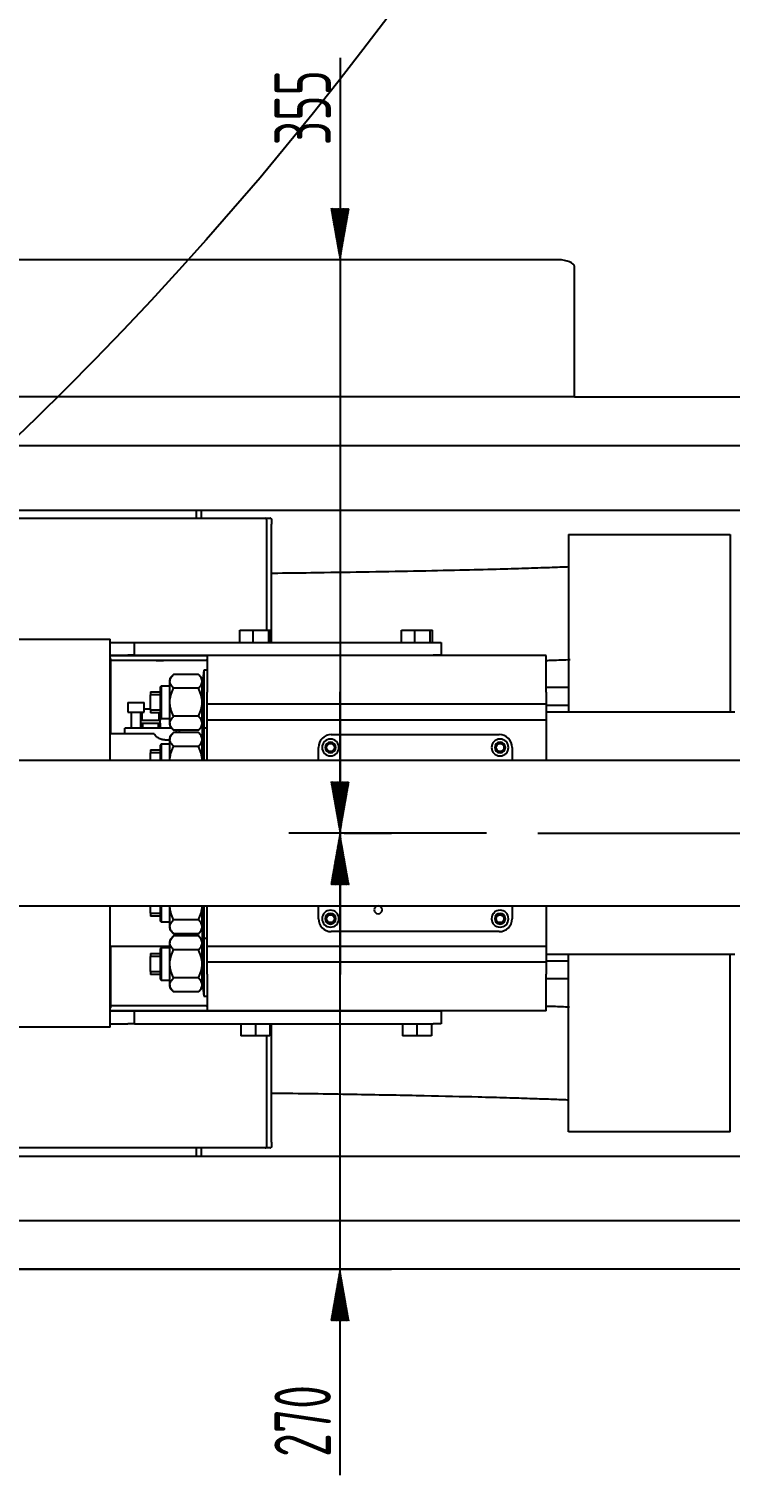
# Model space of a CAD drawing. Header units: millimetres. Extents: x 10462777 to 22643323, y 453826 to 1389191.
# Drawn here: x 11270614 to 11271034, y 577630 to 578497 of the extents above; entities that cross this region are included whole.
import ezdxf

# ---------------------------------------------------------------- set-up
doc = ezdxf.new("R2010")
doc.units = ezdxf.units.MM
doc.header["$LTSCALE"] = 200
doc.header["$MEASUREMENT"] = 0
doc.linetypes.add('CENTER', pattern=[2, 1.25, -0.25, 0.25, -0.25])
doc.linetypes.add('PHANTOM', pattern=[2.5, 1.25, -0.25, 0.25, -0.25, 0.25, -0.25])
doc.layers.add('1', color=1, linetype='CENTER')
doc.layers.add('11', color=6, linetype='PHANTOM')
doc.layers.add('LAYOUT', color=8, linetype='CONTINUOUS', lineweight=25)
doc.styles.add('iso-1', font='isocp.shx')
pattern_1 = [(45, (11264598.07192, 575850.65161), (-0.1369525464, 0.1369525464), [])]
pattern_2 = [(45, (11264598.07192, 575850.65161), (-0.1369525464, 0.1369525464), [])]

# ---------------------------------------------------------------- blocks, each defined once
blk = doc.blocks.new('r710ic')
at = {"layer": 'LAYOUT', "color": 3}
blk.add_circle((272041.37, 104232.63), 2050.12, dxfattribs=at)

msp = doc.modelspace()

# ---------------------------------------------------------------- hatches: boundary and pattern name
at = {"layer": '1', "linetype": 'Continuous'}
h = msp.add_hatch(dxfattribs=at)
h.set_pattern_fill('ANSI31', color=27, scale=0.19368, angle=45, style=0, pattern_type=0)
h.set_pattern_definition(pattern_1)
h.paths.add_polyline_path([(11270800.25439, 578358.83066), (11270794.83291, 578389.57736), (11270805.67587, 578389.5774)], flags=0)
h = msp.add_hatch(dxfattribs=at)
h.set_pattern_fill('ANSI31', color=27, scale=0.19368, angle=45, style=0, pattern_type=0)
h.set_pattern_definition(pattern_2)
h.paths.add_polyline_path([(11270800.25439, 578015.04485), (11270794.83291, 578045.79156), (11270805.67587, 578045.7916)], flags=0)
h = msp.add_hatch(dxfattribs=at)
h.set_pattern_fill('ANSI31', color=27, scale=0.19368, angle=45, style=0, pattern_type=0)
h.set_pattern_definition(pattern_2)
h.paths.add_polyline_path([(11270800.25439, 578015.04485), (11270805.67587, 577984.29815), (11270794.83291, 577984.29811)], flags=0)
h = msp.add_hatch(dxfattribs=at)
h.set_pattern_fill('ANSI31', color=27, scale=0.19368, angle=45, style=0, pattern_type=0)
h.set_pattern_definition(pattern_1)
h.paths.add_polyline_path([(11270800.25439, 577753.50352), (11270805.67587, 577722.75682), (11270794.83291, 577722.75678)], flags=0)

# ---------------------------------------------------------------- linework, layer by layer
at = {"layer": '1', "color": 27, "linetype": 'Continuous'}
for p, q in [((11270800.25439, 578479.91945), (11270800.25439, 577930.30979)), ((11270800.25439, 577630.05901), (11270800.25439, 578099.77992))]:
    msp.add_line(p, q, dxfattribs=at)
at = {"layer": '1', "color": 163, "linetype": 'Continuous'}
for p, q in [((11270931.098, 578358.83066), (11270342.31259, 578358.83066)), ((11270940.782, 578353.51023), (11270940.782, 578354.73802)), ((11270940.782, 578348.75062), (11270940.782, 578353.51023)), ((11270940.782, 578282.90299), (11270940.782, 578348.75062)), ((11270940.782, 578276.58618), (11270940.782, 578282.90299)), ((11270940.782, 578276.58618), (11270388.01499, 578276.58618)), ((11270564.07412, 578247.46103), (11271131.55695, 578247.46103)), ((11270564.07412, 578208.725), (11271131.55695, 578208.725)), ((11270937.33111, 578194.19899), (11271034.17118, 578194.19899)), ((11270937.33111, 578194.19899), (11270937.33111, 578087.67491)), ((11271034.17118, 578194.19899), (11271034.17118, 578087.67491)), ((11270662.7895, 578119.75318), (11270662.30527, 578120.23741)), ((11270662.7895, 578074.65989), (11270662.7895, 578119.75318)), ((11270662.7895, 577910.33652), (11270662.7895, 577947.2593)), ((11270937.33111, 577835.89071), (11270937.33111, 577942.4148)), ((11271034.17118, 577835.89071), (11271034.17118, 577942.4148)), ((11270662.30527, 577909.85229), (11270662.7895, 577910.33652)), ((11271034.17118, 577835.89071), (11270937.33111, 577835.89071)), ((11270564.07412, 577821.3647), (11271131.55695, 577821.3647)), ((11270564.07412, 577782.62867), (11271131.55695, 577782.62867))]:
    msp.add_line(p, q, dxfattribs=at)
at = {"layer": '1', "color": 252, "linetype": 'Continuous'}
for p, q in [((11270940.77411, 578276.58618), (11271081.67321, 578276.58618)), ((11270585.6657, 578203.883), (11270755.32378, 578203.883)), ((11270714.09902, 578203.87941), (11270714.09902, 578208.72383)), ((11270716.82902, 578208.72383), (11270716.82902, 578203.87941)), ((11270755.32378, 578203.883), (11270758.41543, 578203.883)), ((11270756.24017, 578200.28717), (11270756.24017, 578202.5163)), ((11270756.24017, 578136.70074), (11270756.24017, 578200.28717)), ((11270759.14537, 578202.5163), (11270759.14537, 578200.28717)), ((11270759.14537, 578129.43735), (11270759.14537, 578200.28717)), ((11270425.01383, 578131.37399), (11270662.3053, 578131.37399)), ((11270662.3053, 578126.53199), (11270662.3053, 578131.37399)), ((11270662.3053, 578058.62239), (11270662.3053, 578126.53199)), ((11270662.30578, 578121.56893), (11270719.97786, 578121.56893)), ((11270662.79053, 578118.66373), (11270719.97786, 578118.66373)), ((11270689.99766, 578121.5689), (11270689.99766, 578121.68997)), ((11270689.99766, 578118.42163), (11270689.99766, 578118.66376)), ((11270694.30342, 578118.42163), (11270689.99766, 578118.42163)), ((11270692.72765, 578121.5689), (11270692.72765, 578121.68997)), ((11270692.72765, 578118.42163), (11270692.72765, 578118.66376)), ((11270694.30342, 578121.68997), (11270694.30342, 578121.5689)), ((11270694.30342, 578118.66376), (11270694.30342, 578118.42163)), ((11270719.97786, 578121.56893), (11270720.40934, 578121.56893)), ((11270720.40934, 578118.66373), (11270719.97786, 578118.66373)), ((11270923.7735, 578121.56893), (11270720.40934, 578121.56893)), ((11270720.40934, 578121.56893), (11270720.40934, 578099.60786)), ((11270756.24017, 578121.56893), (11270756.24017, 578121.69)), ((11270759.14537, 578121.69), (11270759.14537, 578121.56893)), ((11270923.7735, 578099.60786), (11270923.7735, 578121.56893)), ((11270700.38331, 578110.2585), (11270698.13613, 578108.01132)), ((11270715.25696, 578110.2585), (11270700.38331, 578110.2585)), ((11270717.50414, 578108.01132), (11270715.25696, 578110.2585)), ((11270698.13613, 578108.01132), (11270698.13613, 578106.06521)), ((11270698.13613, 578093.48531), (11270698.13613, 578106.06521)), ((11270715.25696, 578101.87191), (11270700.38331, 578101.87191)), ((11270717.50414, 578108.01132), (11270717.50414, 578106.06521)), ((11270717.50414, 578093.48531), (11270717.50414, 578106.06521)), ((11270698.13613, 578080.90542), (11270698.13613, 578093.48531)), ((11270717.50414, 578080.90542), (11270717.50414, 578093.48531)), ((11270720.40934, 578092.51691), (11270720.40934, 578099.60786)), ((11270720.40934, 578082.8329), (11270720.40934, 578092.51691)), ((11270720.40934, 578092.51691), (11270923.7735, 578092.51691)), ((11270923.7735, 578099.60786), (11270923.7735, 578092.51691)), ((11270923.7735, 578092.51691), (11270923.7735, 578087.67491)), ((11270715.25696, 578085.09872), (11270700.38331, 578085.09872)), ((11270720.40934, 578058.62198), (11270720.40934, 578082.8329)), ((11270923.7735, 578082.8329), (11270720.40934, 578082.8329)), ((11270688.65482, 578074.66176), (11270662.3053, 578074.66176)), ((11270698.13613, 578080.90542), (11270698.13613, 578078.9593)), ((11270698.13613, 578078.9593), (11270700.38331, 578076.71212)), ((11270700.38331, 578075.39608), (11270698.13613, 578073.1489)), ((11270715.25696, 578076.71212), (11270700.38331, 578076.71212)), ((11270715.25696, 578075.39608), (11270700.38331, 578075.39608)), ((11270703.94653, 578075.58152), (11270703.94653, 578076.71226)), ((11270715.25696, 578076.71212), (11270717.50414, 578078.9593)), ((11270717.50414, 578073.1489), (11270715.25696, 578075.39608)), ((11270717.50414, 578080.90542), (11270717.50414, 578078.9593)), ((11270717.86094, 578079.9277), (11270717.50414, 578079.9277)), ((11270717.50414, 578078.95948), (11270717.50414, 578073.15093)), ((11270698.13613, 578073.1489), (11270698.13613, 578071.20278)), ((11270698.13613, 578058.62289), (11270698.13613, 578071.20278)), ((11270715.25696, 578067.00948), (11270700.38331, 578067.00948)), ((11270717.50414, 578073.1489), (11270717.50414, 578071.20278)), ((11270717.50414, 578058.62289), (11270717.50414, 578071.20278)), ((11270662.3053, 577903.55772), (11270662.3053, 577971.46732)), ((11270698.13613, 577958.88692), (11270698.13613, 577971.46682)), ((11270717.50414, 577958.88692), (11270717.50414, 577971.46682)), ((11270720.40934, 577947.2568), (11270720.40934, 577971.46773)), ((11270715.25696, 577963.08022), (11270700.38331, 577963.08022)), ((11270698.13613, 577958.88692), (11270698.13613, 577956.94081)), ((11270698.13613, 577956.94081), (11270700.38331, 577954.69363)), ((11270700.38331, 577953.37758), (11270698.13613, 577951.1304)), ((11270715.25696, 577954.69363), (11270700.38331, 577954.69363)), ((11270715.25696, 577953.37758), (11270700.38331, 577953.37758)), ((11270715.25696, 577954.69363), (11270717.50414, 577956.94081)), ((11270717.50414, 577951.1304), (11270715.25696, 577953.37758)), ((11270717.50414, 577958.88692), (11270717.50414, 577956.94081)), ((11270717.50414, 577956.93877), (11270717.50414, 577951.13022)), ((11270662.3053, 577947.2568), (11270698.13538, 577947.2568)), ((11270698.13613, 577951.1304), (11270698.13613, 577949.18429)), ((11270698.13613, 577936.60439), (11270698.13613, 577949.18429)), ((11270715.25696, 577944.99099), (11270700.38331, 577944.99099)), ((11270717.50414, 577951.1304), (11270717.50414, 577949.18429)), ((11270717.50414, 577950.162), (11270717.86094, 577950.162)), ((11270717.50414, 577936.60439), (11270717.50414, 577949.18429)), ((11270720.40934, 577937.57279), (11270720.40934, 577947.2568)), ((11270720.40934, 577947.2568), (11270923.7735, 577947.2568)), ((11270698.13613, 577924.0245), (11270698.13613, 577936.60439)), ((11270717.50414, 577924.0245), (11270717.50414, 577936.60439)), ((11270923.7735, 577937.57279), (11270720.40934, 577937.57279)), ((11270720.40934, 577930.48184), (11270720.40934, 577937.57279)), ((11270923.7735, 577942.4148), (11270923.7735, 577937.57279)), ((11270923.7735, 577937.57279), (11270923.7735, 577930.48184)), ((11270715.25696, 577928.21779), (11270700.38331, 577928.21779)), ((11270720.40934, 577930.48184), (11270720.40934, 577908.52077)), ((11270923.7735, 577908.52077), (11270923.7735, 577930.48184)), ((11270698.13613, 577924.0245), (11270698.13613, 577922.07838)), ((11270698.13613, 577922.07838), (11270700.38331, 577919.8312)), ((11270715.25696, 577919.8312), (11270700.38331, 577919.8312)), ((11270715.25696, 577919.8312), (11270717.50414, 577922.07838)), ((11270717.50414, 577924.0245), (11270717.50414, 577922.07838)), ((11270719.97786, 577911.42597), (11270662.79053, 577911.42597)), ((11270689.99766, 577911.66807), (11270694.30342, 577911.66807)), ((11270689.99766, 577911.42594), (11270689.99766, 577911.66807)), ((11270692.72765, 577911.42594), (11270692.72765, 577911.66807)), ((11270694.30342, 577911.66807), (11270694.30342, 577911.42594)), ((11270719.97786, 577911.42597), (11270720.40934, 577911.42597)), ((11270662.3053, 577898.71571), (11270662.3053, 577903.55772)), ((11270719.97786, 577908.52077), (11270662.30578, 577908.52077)), ((11270689.99766, 577908.39973), (11270689.99766, 577908.5208)), ((11270692.72765, 577908.39973), (11270692.72765, 577908.5208)), ((11270694.30342, 577908.5208), (11270694.30342, 577908.39973)), ((11270720.40934, 577908.52077), (11270719.97786, 577908.52077)), ((11270923.7735, 577908.52077), (11270720.40934, 577908.52077)), ((11270756.24017, 577908.52077), (11270756.24017, 577908.3997)), ((11270759.14537, 577908.52077), (11270759.14537, 577908.3997)), ((11270759.14537, 577829.80253), (11270759.14537, 577900.65236)), ((11270662.3053, 577898.71571), (11270425.01383, 577898.71571)), ((11270756.24017, 577829.80253), (11270756.24017, 577893.38896)), ((11270755.32378, 577826.20671), (11270585.6657, 577826.20671)), ((11270714.09902, 577821.36732), (11270714.09902, 577826.21174)), ((11270716.82902, 577826.21174), (11270716.82902, 577821.36732)), ((11270758.41543, 577826.20671), (11270755.32378, 577826.20671)), ((11270756.24017, 577827.5734), (11270756.24017, 577829.80253)), ((11270759.14537, 577829.80253), (11270759.14537, 577827.5734)), ((11271586.7053, 577753.50352), (11270458.96814, 577753.50352))]:
    msp.add_line(p, q, dxfattribs=at)
at = {"layer": '1', "color": 60, "linetype": 'Continuous'}
for p, q in [((11270662.3053, 578129.43719), (11270666.1789, 578129.43719)), ((11270666.1789, 578129.43719), (11270672.95771, 578129.43719)), ((11270672.95771, 578129.43719), (11270676.83131, 578129.43719)), ((11270676.83131, 578121.68998), (11270676.83131, 578129.43719)), ((11270676.83131, 578129.43719), (11270686.51532, 578129.43719)), ((11270686.51532, 578129.43719), (11270855.98545, 578129.43719)), ((11270855.98545, 578129.43719), (11270860.82745, 578129.43719)), ((11270860.82745, 578129.43719), (11270860.82745, 578121.68998)), ((11270662.3053, 578121.68998), (11270666.1789, 578121.68998)), ((11270666.1789, 578121.68998), (11270672.95771, 578121.68998)), ((11270676.83131, 578121.68998), (11270672.95771, 578121.68998)), ((11270676.83131, 578121.68998), (11270686.51532, 578121.68998)), ((11270686.51532, 578121.68998), (11270855.98545, 578121.68998)), ((11270860.82745, 578121.68998), (11270855.98545, 578121.68998)), ((11270937.33111, 578091.54851), (11270923.7735, 578091.54851)), ((11270671.0209, 578074.66175), (11270671.0209, 578077.97177)), ((11270699.12341, 578077.97177), (11270671.0209, 578077.97177)), ((11270702.00973, 578075.39604), (11270702.00973, 578076.7121)), ((11270794.9762, 578074.1173), (11270895.68988, 578074.1173)), ((11270787.22899, 578058.62158), (11270787.22899, 578066.37009)), ((11270903.43708, 578066.37009), (11270903.43708, 578058.62158)), ((11271192.5662, 578058.62289), (11270163.29594, 578058.62289)), ((11270163.29594, 577971.46682), (11271192.5662, 577971.46682)), ((11270787.22899, 577963.71961), (11270787.22899, 577971.46812)), ((11270903.43708, 577971.46812), (11270903.43708, 577963.71961)), ((11270895.68988, 577955.97241), (11270794.9762, 577955.97241)), ((11270923.7735, 577938.54119), (11270937.33111, 577938.54119)), ((11270662.3053, 577908.39972), (11270666.1789, 577908.39972)), ((11270662.3053, 577900.65251), (11270666.1789, 577900.65251)), ((11270666.1789, 577908.39972), (11270672.95771, 577908.39972)), ((11270666.1789, 577900.65251), (11270672.95771, 577900.65251)), ((11270672.95771, 577908.39972), (11270676.83131, 577908.39972)), ((11270676.83131, 577900.65251), (11270672.95771, 577900.65251)), ((11270676.83131, 577900.65251), (11270676.83131, 577908.39972)), ((11270676.83131, 577908.39972), (11270686.51532, 577908.39972)), ((11270676.83131, 577900.65251), (11270686.51532, 577900.65251)), ((11270686.51532, 577908.39972), (11270855.98545, 577908.39972)), ((11270686.51532, 577900.65251), (11270855.98545, 577900.65251)), ((11270855.98545, 577908.39972), (11270860.82745, 577908.39972)), ((11270860.82745, 577900.65251), (11270855.98545, 577900.65251)), ((11270860.82745, 577908.39972), (11270860.82745, 577900.65251))]:
    msp.add_line(p, q, dxfattribs=at)
at = {"layer": '1', "color": 150, "linetype": 'Continuous'}
for p, q in [((11270923.7735, 578087.67491), (11270923.7735, 578058.62062)), ((11270923.7735, 578087.67491), (11271037.07639, 578087.67491)), ((11270923.7735, 577971.46682), (11270923.7735, 577942.4148)), ((11270923.7735, 577942.4148), (11271037.07639, 577942.4148))]:
    msp.add_line(p, q, dxfattribs=at)
at = {"layer": '1', "color": 152, "linetype": 'Continuous'}
for p, q in [((11270888.06372, 578015.04485), (11270769.50767, 578015.04485)), ((11270802.60236, 578015.04485), (11270831.00112, 578015.04485)), ((11270918.81044, 578015.04485), (11271374.93976, 578015.04485)), ((11270918.81044, 578015.04485), (11272332.4895, 578015.04485)), ((11270453.63305, 577753.50352), (11270831.00112, 577753.50352))]:
    msp.add_line(p, q, dxfattribs=at)
at = {"layer": '1', "color": 60, "linetype": 'Continuous', "extrusion": (0, 0, -1)}
for centre, radius in [((-11270794.492, 578066.37009), 5.0841), ((-11270794.492, 578066.37009), 3.19572), ((-11270896.17408, 578066.37009), 5.0841), ((-11270896.17408, 578066.37009), 3.19572), ((-11270823.05982, 577969.04582), 2.37258), ((-11270794.492, 577963.71961), 5.0841), ((-11270794.492, 577963.71961), 3.19572), ((-11270896.17408, 577963.71961), 5.0841), ((-11270896.17408, 577963.71961), 3.19572)]:
    msp.add_circle(centre, radius, dxfattribs=at)
at = {"layer": '1', "color": 60, "linetype": 'Continuous'}
for centre in [(11270794.492, 578066.37009), (11270896.17408, 578066.37009), (11270794.492, 577963.71961), (11270896.17408, 577963.71961)]:
    msp.add_circle(centre, 2.38104, dxfattribs=at)
for centre, start, end in [((11270794.9762, 578066.37009), 90, 180), ((11270895.68988, 578066.37009), 0, 90), ((11270794.9762, 577963.71961), 180, 270), ((11270895.68988, 577963.71961), 270, 0)]:
    msp.add_arc(centre, 7.74721, start, end, dxfattribs=at)
at = {"layer": '1', "color": 163, "linetype": 'Continuous'}
msp.add_ellipse((11270931.098, 578354.73802), major_axis=(-9.68401, 0), ratio=0.422618262, start_param=3.141592654, end_param=4.71238898, dxfattribs=at)
at = {"layer": '1', "color": 252, "linetype": 'Continuous'}
for centre, start_param, end_param in [((11270755.32378, 578199.04099), 5.921031193, 6.283185307), ((11270758.41543, 578199.04099), 6.13355017, 6.283185307), ((11270755.32378, 577831.04871), 3.141592654, 3.503746768), ((11270758.41543, 577831.04871), 3.141592654, 3.291227791)]:
    msp.add_ellipse(centre, major_axis=(0, 4.842), ratio=0.363970234, start_param=start_param, end_param=end_param, dxfattribs=at)
for points, knots in [([(11270758.67816, 578203.82889), (11270758.76533, 578203.79278), (11270758.83851, 578203.73864), (11270758.96004, 578203.59268), (11270759.00857, 578203.50027), (11270759.11949, 578203.16474), (11270759.14537, 578202.87456), (11270759.14537, 578202.5163)], [0, 0, 0, 0, 0.25, 0.25, 0.5, 0.5, 1, 1, 1, 1]), ([(11270756.24017, 578202.5163), (11270756.24017, 578202.75057), (11270756.2223, 578202.95554), (11270756.15382, 578203.22053), (11270756.12374, 578203.30213), (11270756.04802, 578203.44794), (11270756.00245, 578203.51242), (11270755.94816, 578203.56892)], [0, 0, 0, 0, 0.5, 0.5, 0.75, 0.75, 1, 1, 1, 1]), ([(11270698.13613, 578106.06521), (11270698.13613, 578106.79459), (11270698.35918, 578107.51157), (11270699.16309, 578108.92563), (11270699.7265, 578109.6017), (11270700.38331, 578110.2585)], [0, 0, 0, 0, 0.5, 0.5, 1, 1, 1, 1]), ([(11270717.50414, 578106.06521), (11270717.50414, 578106.79459), (11270717.28109, 578107.51157), (11270716.47717, 578108.92563), (11270715.91377, 578109.6017), (11270715.25696, 578110.2585)], [0, 0, 0, 0, 0.5, 0.5, 1, 1, 1, 1]), ([(11270700.38331, 578101.87191), (11270699.72574, 578102.52948), (11270699.16697, 578103.20193), (11270698.56955, 578104.24687), (11270698.41096, 578104.60128), (11270698.19378, 578105.32518), (11270698.13613, 578105.69794), (11270698.13613, 578106.06521)], [0, 0, 0, 0, 0.5, 0.5, 0.75, 0.75, 1, 1, 1, 1]), ([(11270698.13613, 578093.48531), (11270698.13613, 578094.96011), (11270698.36342, 578096.396), (11270698.96431, 578098.50533), (11270699.20901, 578099.20423), (11270699.75595, 578100.56123), (11270700.05877, 578101.22283), (11270700.38331, 578101.87191)], [0, 0, 0, 0, 0.5, 0.5, 0.75, 0.75, 1, 1, 1, 1]), ([(11270715.25696, 578101.87191), (11270715.91453, 578102.52948), (11270716.47329, 578103.20193), (11270717.07071, 578104.24687), (11270717.22931, 578104.60128), (11270717.44649, 578105.32518), (11270717.50414, 578105.69794), (11270717.50414, 578106.06521)], [0, 0, 0, 0, 0.5, 0.5, 0.75, 0.75, 1, 1, 1, 1]), ([(11270717.50414, 578093.48531), (11270717.50414, 578094.96011), (11270717.27684, 578096.396), (11270716.67595, 578098.50533), (11270716.43126, 578099.20423), (11270715.88431, 578100.56123), (11270715.5815, 578101.22283), (11270715.25696, 578101.87191)], [0, 0, 0, 0, 0.5, 0.5, 0.75, 0.75, 1, 1, 1, 1]), ([(11270700.38331, 578085.09872), (11270700.05816, 578085.74901), (11270699.75447, 578086.41252), (11270699.20555, 578087.77552), (11270698.9637, 578088.46761), (11270698.56504, 578089.8667), (11270698.40766, 578090.57527), (11270698.24676, 578091.65426), (11270698.20564, 578092.01661), (11270698.15031, 578092.7471), (11270698.13613, 578093.11697), (11270698.13613, 578093.48531)], [0, 0, 0, 0, 0.25, 0.25, 0.5, 0.5, 0.75, 0.75, 0.875, 0.875, 1, 1, 1, 1]), ([(11270715.25696, 578085.09872), (11270715.58211, 578085.74901), (11270715.8858, 578086.41252), (11270716.43472, 578087.77552), (11270716.67656, 578088.46761), (11270717.07523, 578089.8667), (11270717.2326, 578090.57527), (11270717.39351, 578091.65426), (11270717.43462, 578092.01661), (11270717.48995, 578092.7471), (11270717.50414, 578093.11697), (11270717.50414, 578093.48531)], [0, 0, 0, 0, 0.25, 0.25, 0.5, 0.5, 0.75, 0.75, 0.875, 0.875, 1, 1, 1, 1]), ([(11270698.13613, 578080.90542), (11270698.13613, 578081.6348), (11270698.35918, 578082.35178), (11270699.16309, 578083.76585), (11270699.7265, 578084.44191), (11270700.38331, 578085.09872)], [0, 0, 0, 0, 0.5, 0.5, 1, 1, 1, 1]), ([(11270717.50414, 578080.90542), (11270717.50414, 578081.6348), (11270717.28109, 578082.35178), (11270716.47717, 578083.76585), (11270715.91377, 578084.44191), (11270715.25696, 578085.09872)], [0, 0, 0, 0, 0.5, 0.5, 1, 1, 1, 1]), ([(11270688.65482, 578074.66176), (11270688.70528, 578074.54473), (11270688.76505, 578074.42728), (11270688.90353, 578074.19163), (11270688.98262, 578074.07294), (11270689.24645, 578073.71994), (11270689.4564, 578073.48962), (11270689.94451, 578073.04101), (11270690.22261, 578072.82268), (11270690.85462, 578072.40212), (11270691.20128, 578072.20502), (11270691.95035, 578071.84598), (11270692.35384, 578071.68318), (11270693.00921, 578071.47027), (11270693.23677, 578071.40449), (11270693.698, 578071.28794), (11270693.93299, 578071.23668), (11270694.41197, 578071.14885), (11270694.65596, 578071.11228), (11270695.15345, 578071.05489), (11270695.40761, 578071.03416), (11270696.16416, 578070.99809), (11270696.66721, 578071.00771), (11270697.29428, 578071.06165), (11270697.41965, 578071.07459), (11270697.54422, 578071.08953)], [0, 0, 0, 0, 0.060607919, 0.060607919, 0.121215838, 0.121215838, 0.242431676, 0.242431676, 0.363647514, 0.363647514, 0.484863352, 0.484863352, 0.60607919, 0.60607919, 0.666687109, 0.666687109, 0.727295028, 0.727295028, 0.787902947, 0.787902947, 0.848510866, 0.848510866, 0.969726704, 0.969726704, 1, 1, 1, 1]), ([(11270700.38331, 578076.71212), (11270699.72574, 578077.36969), (11270699.16697, 578078.04214), (11270698.56955, 578079.08708), (11270698.41096, 578079.44149), (11270698.19378, 578080.16539), (11270698.13613, 578080.53815), (11270698.13613, 578080.90542)], [0, 0, 0, 0, 0.5, 0.5, 0.75, 0.75, 1, 1, 1, 1]), ([(11270698.13613, 578071.20278), (11270698.13613, 578071.93216), (11270698.35918, 578072.64914), (11270699.16309, 578074.06321), (11270699.7265, 578074.73927), (11270700.38331, 578075.39608)], [0, 0, 0, 0, 0.5, 0.5, 1, 1, 1, 1]), ([(11270715.25696, 578076.71212), (11270715.91453, 578077.36969), (11270716.47329, 578078.04214), (11270717.07071, 578079.08708), (11270717.22931, 578079.44149), (11270717.44649, 578080.16539), (11270717.50414, 578080.53815), (11270717.50414, 578080.90542)], [0, 0, 0, 0, 0.5, 0.5, 0.75, 0.75, 1, 1, 1, 1]), ([(11270717.50414, 578071.20278), (11270717.50414, 578071.93216), (11270717.28109, 578072.64914), (11270716.47717, 578074.06321), (11270715.91377, 578074.73927), (11270715.25696, 578075.39608)], [0, 0, 0, 0, 0.5, 0.5, 1, 1, 1, 1]), ([(11270700.38331, 578067.00948), (11270699.72574, 578067.66705), (11270699.16697, 578068.3395), (11270698.56955, 578069.38444), (11270698.41096, 578069.73886), (11270698.19378, 578070.46276), (11270698.13613, 578070.83552), (11270698.13613, 578071.20278)], [0, 0, 0, 0, 0.5, 0.5, 0.75, 0.75, 1, 1, 1, 1]), ([(11270698.13613, 578058.62289), (11270698.13613, 578060.09768), (11270698.36342, 578061.53357), (11270698.96431, 578063.64291), (11270699.20901, 578064.3418), (11270699.75595, 578065.69881), (11270700.05877, 578066.3604), (11270700.38331, 578067.00948)], [0, 0, 0, 0, 0.5, 0.5, 0.75, 0.75, 1, 1, 1, 1]), ([(11270715.25696, 578067.00948), (11270715.91453, 578067.66705), (11270716.47329, 578068.3395), (11270717.07071, 578069.38444), (11270717.22931, 578069.73886), (11270717.44649, 578070.46276), (11270717.50414, 578070.83552), (11270717.50414, 578071.20278)], [0, 0, 0, 0, 0.5, 0.5, 0.75, 0.75, 1, 1, 1, 1]), ([(11270717.50414, 578058.62289), (11270717.50414, 578060.09768), (11270717.27684, 578061.53357), (11270716.67595, 578063.64291), (11270716.43126, 578064.3418), (11270715.88431, 578065.69881), (11270715.5815, 578066.3604), (11270715.25696, 578067.00948)], [0, 0, 0, 0, 0.5, 0.5, 0.75, 0.75, 1, 1, 1, 1]), ([(11270700.38331, 577963.08022), (11270700.05816, 577963.73052), (11270699.75447, 577964.39403), (11270699.20555, 577965.75703), (11270698.9637, 577966.44912), (11270698.56504, 577967.84821), (11270698.40766, 577968.55677), (11270698.24676, 577969.63576), (11270698.20564, 577969.99812), (11270698.15031, 577970.72861), (11270698.13613, 577971.09847), (11270698.13613, 577971.46682)], [0, 0, 0, 0, 0.25, 0.25, 0.5, 0.5, 0.75, 0.75, 0.875, 0.875, 1, 1, 1, 1]), ([(11270715.25696, 577963.08022), (11270715.58211, 577963.73052), (11270715.8858, 577964.39403), (11270716.43472, 577965.75703), (11270716.67656, 577966.44912), (11270717.07523, 577967.84821), (11270717.2326, 577968.55677), (11270717.39351, 577969.63576), (11270717.43462, 577969.99812), (11270717.48995, 577970.72861), (11270717.50414, 577971.09847), (11270717.50414, 577971.46682)], [0, 0, 0, 0, 0.25, 0.25, 0.5, 0.5, 0.75, 0.75, 0.875, 0.875, 1, 1, 1, 1]), ([(11270698.13613, 577958.88692), (11270698.13613, 577959.61631), (11270698.35918, 577960.33329), (11270699.16309, 577961.74735), (11270699.7265, 577962.42341), (11270700.38331, 577963.08022)], [0, 0, 0, 0, 0.5, 0.5, 1, 1, 1, 1]), ([(11270717.50414, 577958.88692), (11270717.50414, 577959.61631), (11270717.28109, 577960.33329), (11270716.47717, 577961.74735), (11270715.91377, 577962.42341), (11270715.25696, 577963.08022)], [0, 0, 0, 0, 0.5, 0.5, 1, 1, 1, 1]), ([(11270700.38331, 577954.69363), (11270699.72574, 577955.3512), (11270699.16697, 577956.02365), (11270698.56955, 577957.06858), (11270698.41096, 577957.423), (11270698.19378, 577958.1469), (11270698.13613, 577958.51966), (11270698.13613, 577958.88692)], [0, 0, 0, 0, 0.5, 0.5, 0.75, 0.75, 1, 1, 1, 1]), ([(11270698.13613, 577949.18429), (11270698.13613, 577949.91367), (11270698.35918, 577950.63065), (11270699.16309, 577952.04471), (11270699.7265, 577952.72078), (11270700.38331, 577953.37758)], [0, 0, 0, 0, 0.5, 0.5, 1, 1, 1, 1]), ([(11270715.25696, 577954.69363), (11270715.91453, 577955.3512), (11270716.47329, 577956.02365), (11270717.07071, 577957.06858), (11270717.22931, 577957.423), (11270717.44649, 577958.1469), (11270717.50414, 577958.51966), (11270717.50414, 577958.88692)], [0, 0, 0, 0, 0.5, 0.5, 0.75, 0.75, 1, 1, 1, 1]), ([(11270717.50414, 577949.18429), (11270717.50414, 577949.91367), (11270717.28109, 577950.63065), (11270716.47717, 577952.04471), (11270715.91377, 577952.72078), (11270715.25696, 577953.37758)], [0, 0, 0, 0, 0.5, 0.5, 1, 1, 1, 1]), ([(11270700.38331, 577944.99099), (11270699.72574, 577945.64856), (11270699.16697, 577946.32101), (11270698.56955, 577947.36594), (11270698.41096, 577947.72036), (11270698.19378, 577948.44426), (11270698.13613, 577948.81702), (11270698.13613, 577949.18429)], [0, 0, 0, 0, 0.5, 0.5, 0.75, 0.75, 1, 1, 1, 1]), ([(11270698.13613, 577936.60439), (11270698.13613, 577938.07919), (11270698.36342, 577939.51508), (11270698.96431, 577941.62441), (11270699.20901, 577942.32331), (11270699.75595, 577943.68031), (11270700.05877, 577944.34191), (11270700.38331, 577944.99099)], [0, 0, 0, 0, 0.5, 0.5, 0.75, 0.75, 1, 1, 1, 1]), ([(11270715.25696, 577944.99099), (11270715.91453, 577945.64856), (11270716.47329, 577946.32101), (11270717.07071, 577947.36594), (11270717.22931, 577947.72036), (11270717.44649, 577948.44426), (11270717.50414, 577948.81702), (11270717.50414, 577949.18429)], [0, 0, 0, 0, 0.5, 0.5, 0.75, 0.75, 1, 1, 1, 1]), ([(11270717.50414, 577936.60439), (11270717.50414, 577938.07919), (11270717.27684, 577939.51508), (11270716.67595, 577941.62441), (11270716.43126, 577942.32331), (11270715.88431, 577943.68031), (11270715.5815, 577944.34191), (11270715.25696, 577944.99099)], [0, 0, 0, 0, 0.5, 0.5, 0.75, 0.75, 1, 1, 1, 1]), ([(11270700.38331, 577928.21779), (11270700.05816, 577928.86809), (11270699.75447, 577929.5316), (11270699.20555, 577930.8946), (11270698.9637, 577931.58669), (11270698.56504, 577932.98578), (11270698.40766, 577933.69435), (11270698.24676, 577934.77334), (11270698.20564, 577935.13569), (11270698.15031, 577935.86618), (11270698.13613, 577936.23605), (11270698.13613, 577936.60439)], [0, 0, 0, 0, 0.25, 0.25, 0.5, 0.5, 0.75, 0.75, 0.875, 0.875, 1, 1, 1, 1]), ([(11270715.25696, 577928.21779), (11270715.58211, 577928.86809), (11270715.8858, 577929.5316), (11270716.43472, 577930.8946), (11270716.67656, 577931.58669), (11270717.07523, 577932.98578), (11270717.2326, 577933.69435), (11270717.39351, 577934.77334), (11270717.43462, 577935.13569), (11270717.48995, 577935.86618), (11270717.50414, 577936.23605), (11270717.50414, 577936.60439)], [0, 0, 0, 0, 0.25, 0.25, 0.5, 0.5, 0.75, 0.75, 0.875, 0.875, 1, 1, 1, 1]), ([(11270698.13613, 577924.0245), (11270698.13613, 577924.75388), (11270698.35918, 577925.47086), (11270699.16309, 577926.88492), (11270699.7265, 577927.56099), (11270700.38331, 577928.21779)], [0, 0, 0, 0, 0.5, 0.5, 1, 1, 1, 1]), ([(11270717.50414, 577924.0245), (11270717.50414, 577924.75388), (11270717.28109, 577925.47086), (11270716.47717, 577926.88492), (11270715.91377, 577927.56099), (11270715.25696, 577928.21779)], [0, 0, 0, 0, 0.5, 0.5, 1, 1, 1, 1]), ([(11270700.38331, 577919.8312), (11270699.72574, 577920.48877), (11270699.16697, 577921.16122), (11270698.56955, 577922.20616), (11270698.41096, 577922.56057), (11270698.19378, 577923.28447), (11270698.13613, 577923.65723), (11270698.13613, 577924.0245)], [0, 0, 0, 0, 0.5, 0.5, 0.75, 0.75, 1, 1, 1, 1]), ([(11270715.25696, 577919.8312), (11270715.91453, 577920.48877), (11270716.47329, 577921.16122), (11270717.07071, 577922.20616), (11270717.22931, 577922.56057), (11270717.44649, 577923.28447), (11270717.50414, 577923.65723), (11270717.50414, 577924.0245)], [0, 0, 0, 0, 0.5, 0.5, 0.75, 0.75, 1, 1, 1, 1]), ([(11270755.94816, 577826.52078), (11270756.05681, 577826.63387), (11270756.1296, 577826.77748), (11270756.19867, 577827.04173), (11270756.21497, 577827.13859), (11270756.23566, 577827.34575), (11270756.24017, 577827.45615), (11270756.24017, 577827.5734)], [0, 0, 0, 0, 0.5, 0.5, 0.75, 0.75, 1, 1, 1, 1]), ([(11270759.14537, 577827.5734), (11270759.14537, 577827.39424), (11270759.13879, 577827.23217), (11270759.10721, 577826.9409), (11270759.08207, 577826.81121), (11270758.97073, 577826.47609), (11270758.8525, 577826.33303), (11270758.67816, 577826.26081)], [0, 0, 0, 0, 0.25, 0.25, 0.5, 0.5, 1, 1, 1, 1])]:
    msp.add_open_spline(points, degree=3, knots=knots, dxfattribs=at)
at = {"layer": '1', "color": 163, "linetype": 'Continuous'}
for points, knots in [([(11270937.78872, 578174.67022), (11270934.20713, 578174.52268), (11270926.24181, 578174.21452), (11270911.79167, 578173.72742), (11270894.02408, 578173.20783), (11270872.04692, 578172.65427), (11270845.27994, 578172.08302), (11270815.09923, 578171.54222), (11270786.27772, 578171.1059), (11270767.43253, 578170.8575), (11270759.41295, 578170.75782), (11270759.17022, 578170.75481)], [0, 0, 0, 0, 0.122463561, 0.24761991, 0.370494246, 0.502684925, 0.645040566, 0.783086936, 0.909573012, 0.997264648, 1, 1, 1, 1]), ([(11270924.21353, 578118.62976), (11270925.18454, 578118.66344), (11270930.25194, 578118.84174), (11270934.8153, 578119.01537), (11270938.23211, 578119.15307)], [0, 0, 0, 0, 0.188016804, 1, 1, 1, 1]), ([(11270937.78721, 577910.64007), (11270934.79037, 577910.76258), (11270930.3751, 577910.93473), (11270925.47901, 577911.11248), (11270924.12035, 577911.16087)], [0, 0, 0, 0, 0.729972197, 1, 1, 1, 1]), ([(11270759.2715, 577859.18801), (11270760.35968, 577859.17366), (11270778.3499, 577858.93458), (11270810.97332, 577858.44082), (11270851.42328, 577857.66711), (11270880.17537, 577856.98458), (11270900.24656, 577856.42521), (11270914.12458, 577855.98966), (11270925.52911, 577855.59078), (11270932.92919, 577855.30403), (11270936.6544, 577855.15082), (11270937.53873, 577855.11392)], [0, 0, 0, 0, 0.011985069, 0.198718808, 0.379130051, 0.55490198, 0.666334132, 0.77171331, 0.870873618, 0.968448679, 1, 1, 1, 1])]:
    msp.add_open_spline(points, degree=3, knots=knots, dxfattribs=at)
at = {"layer": '11', "color": 60, "linetype": 'Continuous'}
for p, q in [((11270740.16005, 578129.43719), (11270740.16005, 578136.70019)), ((11270740.16005, 578136.70019), (11270748.13875, 578136.70019)), ((11270748.13875, 578136.70019), (11270757.44007, 578136.70019)), ((11270748.13875, 578129.43719), (11270748.13875, 578136.70019)), ((11270757.44007, 578129.43719), (11270757.44007, 578136.70019)), ((11270757.44007, 578136.70019), (11270758.76268, 578136.70019)), ((11270758.76268, 578129.43719), (11270758.76268, 578136.70019)), ((11270837.00012, 578136.70019), (11270844.97883, 578136.70019)), ((11270837.00012, 578129.43719), (11270837.00012, 578136.70019)), ((11270844.97883, 578136.70019), (11270854.28015, 578136.70019)), ((11270844.97883, 578129.43719), (11270844.97883, 578136.70019)), ((11270854.28015, 578136.70019), (11270855.60276, 578136.70019)), ((11270854.28015, 578129.43719), (11270854.28015, 578136.70019)), ((11270855.60276, 578129.43719), (11270855.60276, 578136.70019)), ((11270744.69055, 578121.68968), (11270744.69055, 578121.56893)), ((11270754.23218, 578121.56893), (11270754.23218, 578121.68968)), ((11270841.53062, 578121.68998), (11270841.53062, 578121.56893)), ((11270851.07225, 578121.56893), (11270851.07225, 578121.68998)), ((11270672.95771, 578093.46619), (11270672.95771, 578087.65578)), ((11270672.95771, 578093.46619), (11270682.64171, 578093.46619)), ((11270682.64171, 578087.65578), (11270682.64171, 578093.46619)), ((11270672.95771, 578087.65578), (11270682.64171, 578087.65578)), ((11270674.89451, 578087.65578), (11270674.89451, 578077.97191)), ((11270680.70491, 578077.97191), (11270680.70491, 578087.65578)), ((11270680.70491, 578082.81378), (11270692.32572, 578082.81378)), ((11270681.29896, 578087.65575), (11270681.29896, 578082.81378)), ((11270682.64201, 578089.59258), (11270686.51532, 578089.59258)), ((11270691.73167, 578082.81378), (11270691.73167, 578087.19066)), ((11270692.32572, 578084.28546), (11270692.32572, 578082.81376)), ((11270692.32572, 578080.87698), (11270692.32572, 578082.81378)), ((11270680.70491, 578080.87698), (11270692.32572, 578080.87698)), ((11270681.67331, 578080.87698), (11270681.67331, 578077.97177)), ((11270691.35732, 578077.97177), (11270691.35732, 578080.87698)), ((11270692.32572, 578080.87702), (11270692.32572, 578077.97191)), ((11270740.74576, 577900.65251), (11270740.74576, 577893.38951)), ((11270744.69055, 577908.52107), (11270744.69055, 577908.40002)), ((11270749.46136, 577900.65251), (11270749.46136, 577893.38951)), ((11270754.23218, 577908.39972), (11270754.23218, 577908.52107)), ((11270758.17697, 577900.65251), (11270758.17697, 577893.38951)), ((11270837.58583, 577900.65251), (11270837.58583, 577893.38951)), ((11270841.53062, 577908.52107), (11270841.53062, 577908.40002)), ((11270846.30144, 577900.65251), (11270846.30144, 577893.38951)), ((11270851.07225, 577908.39972), (11270851.07225, 577908.52107)), ((11270855.01705, 577900.65251), (11270855.01705, 577893.38951)), ((11270749.46136, 577893.38951), (11270740.74576, 577893.38951)), ((11270758.17697, 577893.38951), (11270749.46136, 577893.38951)), ((11270846.30144, 577893.38951), (11270837.58583, 577893.38951)), ((11270855.01705, 577893.38951), (11270846.30144, 577893.38951))]:
    msp.add_line(p, q, dxfattribs=at)
at = {"layer": '11', "color": 252, "linetype": 'Continuous'}
for p, q in [((11270718.47254, 578112.85333), (11270717.50414, 578103.65352)), ((11270720.40934, 578112.85333), (11270718.47254, 578112.85333)), ((11270718.47254, 578112.85333), (11270718.47254, 578077.9913)), ((11270717.50414, 578083.3171), (11270718.26866, 578076.05414)), ((11270718.47254, 578077.9909), (11270717.50414, 578068.79109)), ((11270720.40934, 578077.9909), (11270718.47254, 578077.9909)), ((11270718.47254, 578077.9909), (11270718.47254, 578058.62289)), ((11270718.47254, 577971.46682), (11270718.47254, 577952.0988)), ((11270717.50414, 577961.29861), (11270718.47254, 577952.0988)), ((11270718.26866, 577954.03556), (11270717.50414, 577946.7726)), ((11270718.47254, 577952.0988), (11270720.40934, 577952.0988)), ((11270718.47254, 577952.0984), (11270718.47254, 577917.23638)), ((11270717.50414, 577926.43618), (11270718.47254, 577917.23638)), ((11270718.47254, 577917.23638), (11270720.40934, 577917.23638))]:
    msp.add_line(p, q, dxfattribs=at)
at = {"layer": '11', "color": 7, "linetype": 'Continuous'}
for p, q in [((11270686.51532, 578099.77992), (11270692.32572, 578099.77992)), ((11270686.51532, 578099.77992), (11270686.51532, 578098.00163)), ((11270692.80992, 578103.16932), (11270692.32572, 578102.68512)), ((11270692.32572, 578102.68512), (11270692.32572, 578084.2855)), ((11270698.13634, 578103.16932), (11270692.80992, 578103.16932)), ((11270692.80992, 578103.16932), (11270692.80992, 578083.8013)), ((11270937.34028, 578102.30502), (11270923.78588, 578102.30502)), ((11270692.32572, 578098.00163), (11270686.51532, 578098.00163)), ((11270686.51532, 578088.96899), (11270686.51532, 578098.00163)), ((11270686.51532, 578088.96899), (11270692.32572, 578088.96899)), ((11270686.51532, 578088.96899), (11270686.51532, 578087.19071)), ((11270692.32572, 578087.19071), (11270686.51532, 578087.19071)), ((11270692.32572, 578084.2855), (11270692.80992, 578083.8013)), ((11270692.80992, 578083.8013), (11270698.13634, 578083.8013)), ((11270692.80992, 578068.30689), (11270692.32572, 578067.82269)), ((11270692.32572, 578067.82269), (11270692.32572, 578058.62289)), ((11270698.13634, 578068.30689), (11270692.80992, 578068.30689)), ((11270692.80992, 578068.30689), (11270692.80992, 578058.62289)), ((11270686.51532, 578064.91749), (11270692.32572, 578064.91749)), ((11270686.51532, 578064.91749), (11270686.51532, 578063.13921)), ((11270692.32572, 578063.13921), (11270686.51532, 578063.13921)), ((11270686.51532, 578058.62289), (11270686.51532, 578063.13921)), ((11270686.51532, 577966.9505), (11270686.51532, 577971.46682)), ((11270692.32572, 577971.46682), (11270692.32572, 577962.26701)), ((11270692.80992, 577971.46682), (11270692.80992, 577961.78281)), ((11270686.51532, 577966.9505), (11270692.32572, 577966.9505)), ((11270686.51532, 577966.9505), (11270686.51532, 577965.17221)), ((11270692.32572, 577965.17221), (11270686.51532, 577965.17221)), ((11270692.32572, 577962.26701), (11270692.80992, 577961.78281)), ((11270692.80992, 577961.78281), (11270698.13634, 577961.78281)), ((11270692.80992, 577946.2884), (11270692.32572, 577945.8042)), ((11270692.32572, 577945.8042), (11270692.32572, 577927.40458)), ((11270698.13634, 577946.2884), (11270692.80992, 577946.2884)), ((11270692.80992, 577946.2884), (11270692.80992, 577926.92038)), ((11270686.51532, 577942.899), (11270692.32572, 577942.899)), ((11270686.51532, 577942.899), (11270686.51532, 577941.12071)), ((11270686.51532, 577932.08807), (11270686.51532, 577941.12071)), ((11270692.32572, 577941.12071), (11270686.51532, 577941.12071)), ((11270686.51532, 577932.08807), (11270692.32572, 577932.08807)), ((11270686.51532, 577932.08807), (11270686.51532, 577930.30979)), ((11270692.32572, 577930.30979), (11270686.51532, 577930.30979)), ((11270692.32572, 577927.40458), (11270692.80992, 577926.92038)), ((11270692.80992, 577926.92038), (11270698.13634, 577926.92038)), ((11270923.78588, 577927.78468), (11270937.34028, 577927.78468))]:
    msp.add_line(p, q, dxfattribs=at)

# ---------------------------------------------------------------- block references
at = {"layer": 'LAYOUT', "color": 2, "rotation": 270}
msp.add_blockref('r710ic', (11164953.374, 851772.39677, 0), dxfattribs=at)

# ---------------------------------------------------------------- texts
at = {"layer": '1', "color": 23, "linetype": 'Continuous', "char_height": 33.894026, "attachment_point": 7, "rotation": 90, "line_spacing_factor": 0.963855, "style": 'iso-1'}
for s, insert in [('\\W00.685;355 ', (11270794.72431, 578427.54773)), ('\\W00.685;270 ', (11270794.72431, 577640.94424))]:
    msp.add_mtext(s, dxfattribs=dict(at, insert=insert))

doc.saveas('drawing.dxf')
